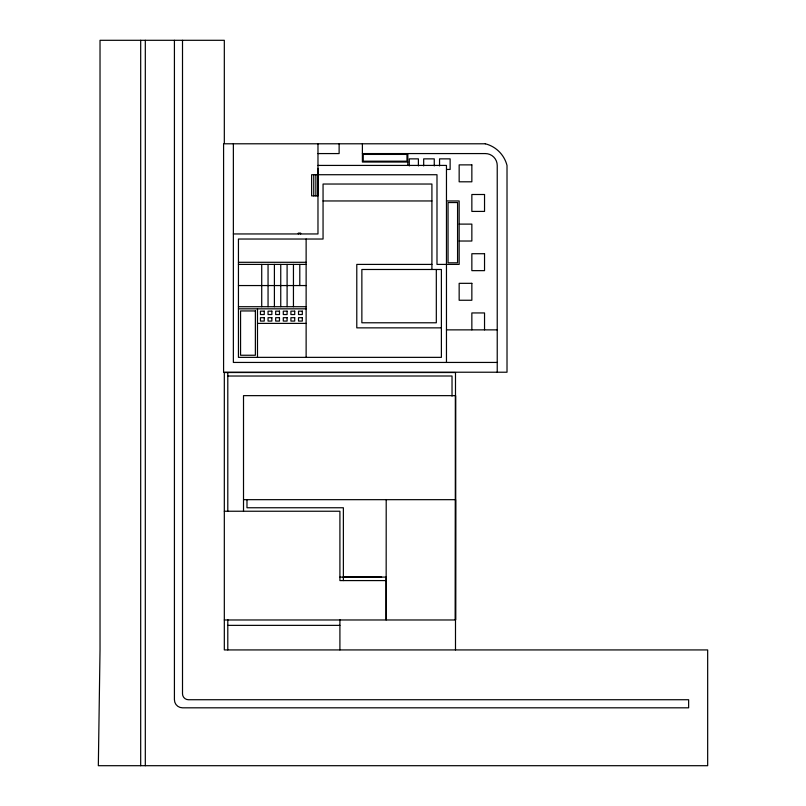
<?xml version="1.0" encoding="UTF-8"?>
<svg xmlns="http://www.w3.org/2000/svg" width="806" height="806" viewBox="0 0 806 806"><rect width="100%" height="100%" fill="white"/><g stroke="black" fill="none" stroke-linecap="round" stroke-linejoin="round"><path stroke-width="1.21" d="M339.91 577.116L386.145 577.096L386.145 619.975L386.205 499.629M227.796 376.029L452.025 375.999L452.025 396.129M317.977 153.573L339.125 153.573L339.125 143.79M362.398 153.573L485.323 153.573A11.909 11.909 0 0 1 497.231 165.482L497.231 372.221M407.826 162.036L362.398 162.036L362.398 143.79M317.977 165.421L446.464 165.421L446.464 362.438M446.605 169.441L450.131 169.441L450.131 158.863L439.552 158.863L439.552 165.915M323.055 200.956L431.915 200.956M446.464 200.956L459.158 200.956L459.158 264.408L436.993 264.408L436.993 174.721L311.63 174.721L311.63 195.878L317.977 195.878L317.967 168.383M459.158 224.108L471.853 224.108L471.853 241.024L459.158 241.024M233.367 233.952L317.977 233.952L317.977 143.79M238.445 262.293L306.129 262.293M238.445 264.408L306.129 264.408M431.915 264.408L356.786 264.408L356.786 327.861L441.386 327.861M238.445 285.556L306.129 285.556M238.445 306.713L306.129 306.713M238.445 308.829L306.129 308.829M257.487 323.397L306.129 323.397M446.464 329.866L497.231 329.866M497.231 362.438L233.367 362.438L233.367 143.79M224.32 619.975L455.491 619.975L455.491 395.645L243.513 395.645L243.513 511.236M243.513 499.67L455.561 499.67L455.491 619.975L455.561 395.645M224.32 511.236L339.91 511.236L339.91 580.582L386.145 580.582M227.796 625.365L339.91 625.365M343.376 577.025L381.591 577.096M484.537 329.866L484.537 312.94L471.853 312.94L471.853 329.866M455.491 649.928L455.491 372.533L224.32 372.533L224.32 649.928L707.668 649.928L707.668 765.7L98.332 765.7L100.025 649.928L100.025 40.3L224.32 40.3L224.32 143.498M436.318 269.486L436.318 322.783L361.864 322.783L361.864 269.486L441.386 269.486L441.386 357.36L238.445 357.36L238.445 239.029L323.055 239.029L323.055 184.03L431.915 184.03L431.915 269.486M434.263 165.915L434.263 158.863L423.684 158.863L423.684 165.915M418.395 165.915L418.395 158.863L409.307 158.863L409.307 165.915M407.826 153.573L407.826 165.21M343.376 580.582L343.376 507.76L246.979 507.76L246.979 499.67M339.91 619.633L339.91 649.928M315.861 174.721L315.861 195.878M313.746 174.721L313.746 195.878M306.129 239.029L306.129 357.36M300.638 233.952L300.638 233.105L298.311 233.105L298.311 233.952M299.792 264.408L299.792 285.556M293.444 264.408L293.444 306.713M287.097 264.408L287.097 306.713M280.75 264.408L280.75 306.713M274.403 264.408L274.403 306.713M268.055 264.408L268.055 306.713M261.718 264.408L261.718 306.713M257.487 308.829L257.487 357.36M227.796 372.533L227.796 511.236M227.796 619.633L227.796 649.928M182.509 40.3L182.509 693.775A5.944 5.944 0 0 0 188.453 699.729L688.636 699.729L688.636 707.819L182.509 707.819A8.09 8.09 0 0 1 174.418 699.729L174.418 40.3M145.312 40.3L145.312 765.7M140.687 40.3L140.687 765.7M485.323 143.79L223.584 143.79L223.584 372.221L507.014 372.221L507.014 165.482A29.933 29.933 0 0 0 485.323 143.79M406.98 154.42L363.244 154.42L363.244 161.19L406.98 161.19L406.98 154.42M471.853 164.877L459.158 164.877L459.158 181.803L471.853 181.803L471.853 164.877M484.537 194.498L471.853 194.498L471.853 211.414L484.537 211.414L484.537 194.498M457.566 202.548L448.055 202.548L448.055 262.816L457.566 262.816L457.566 202.548M484.537 253.719L471.853 253.719L471.853 270.645L484.537 270.645L484.537 253.719M471.853 283.329L459.158 283.329L459.158 300.255L471.853 300.255L471.853 283.329M255.371 310.945L240.561 310.945L240.561 355.245L255.371 355.245L255.371 310.945M264.257 311.156L260.449 311.156L260.449 314.541L264.257 314.541L264.257 311.156M271.864 311.156L268.055 311.156L268.055 314.541L271.864 314.541L271.864 311.156M279.481 311.156L275.672 311.156L275.672 314.541L279.481 314.541L279.481 311.156M287.097 311.156L283.289 311.156L283.289 314.541L287.097 314.541L287.097 311.156M294.714 311.156L290.906 311.156L290.906 314.541L294.714 314.541L294.714 311.156M302.321 311.156L298.522 311.156L298.522 314.541L302.321 314.541L302.321 311.156M264.257 317.685L260.449 317.685L260.449 321.07L264.257 321.07L264.257 317.685M271.864 317.685L268.055 317.685L268.055 321.07L271.864 321.07L271.864 317.685M279.481 317.685L275.672 317.685L275.672 321.07L279.481 321.07L279.481 317.685M287.097 317.685L283.289 317.685L283.289 321.07L287.097 321.07L287.097 317.685M294.714 317.685L290.906 317.685L290.906 321.07L294.714 321.07L294.714 317.685M302.321 317.685L298.522 317.685L298.522 321.07L302.321 321.07L302.321 317.685"/></g></svg>
